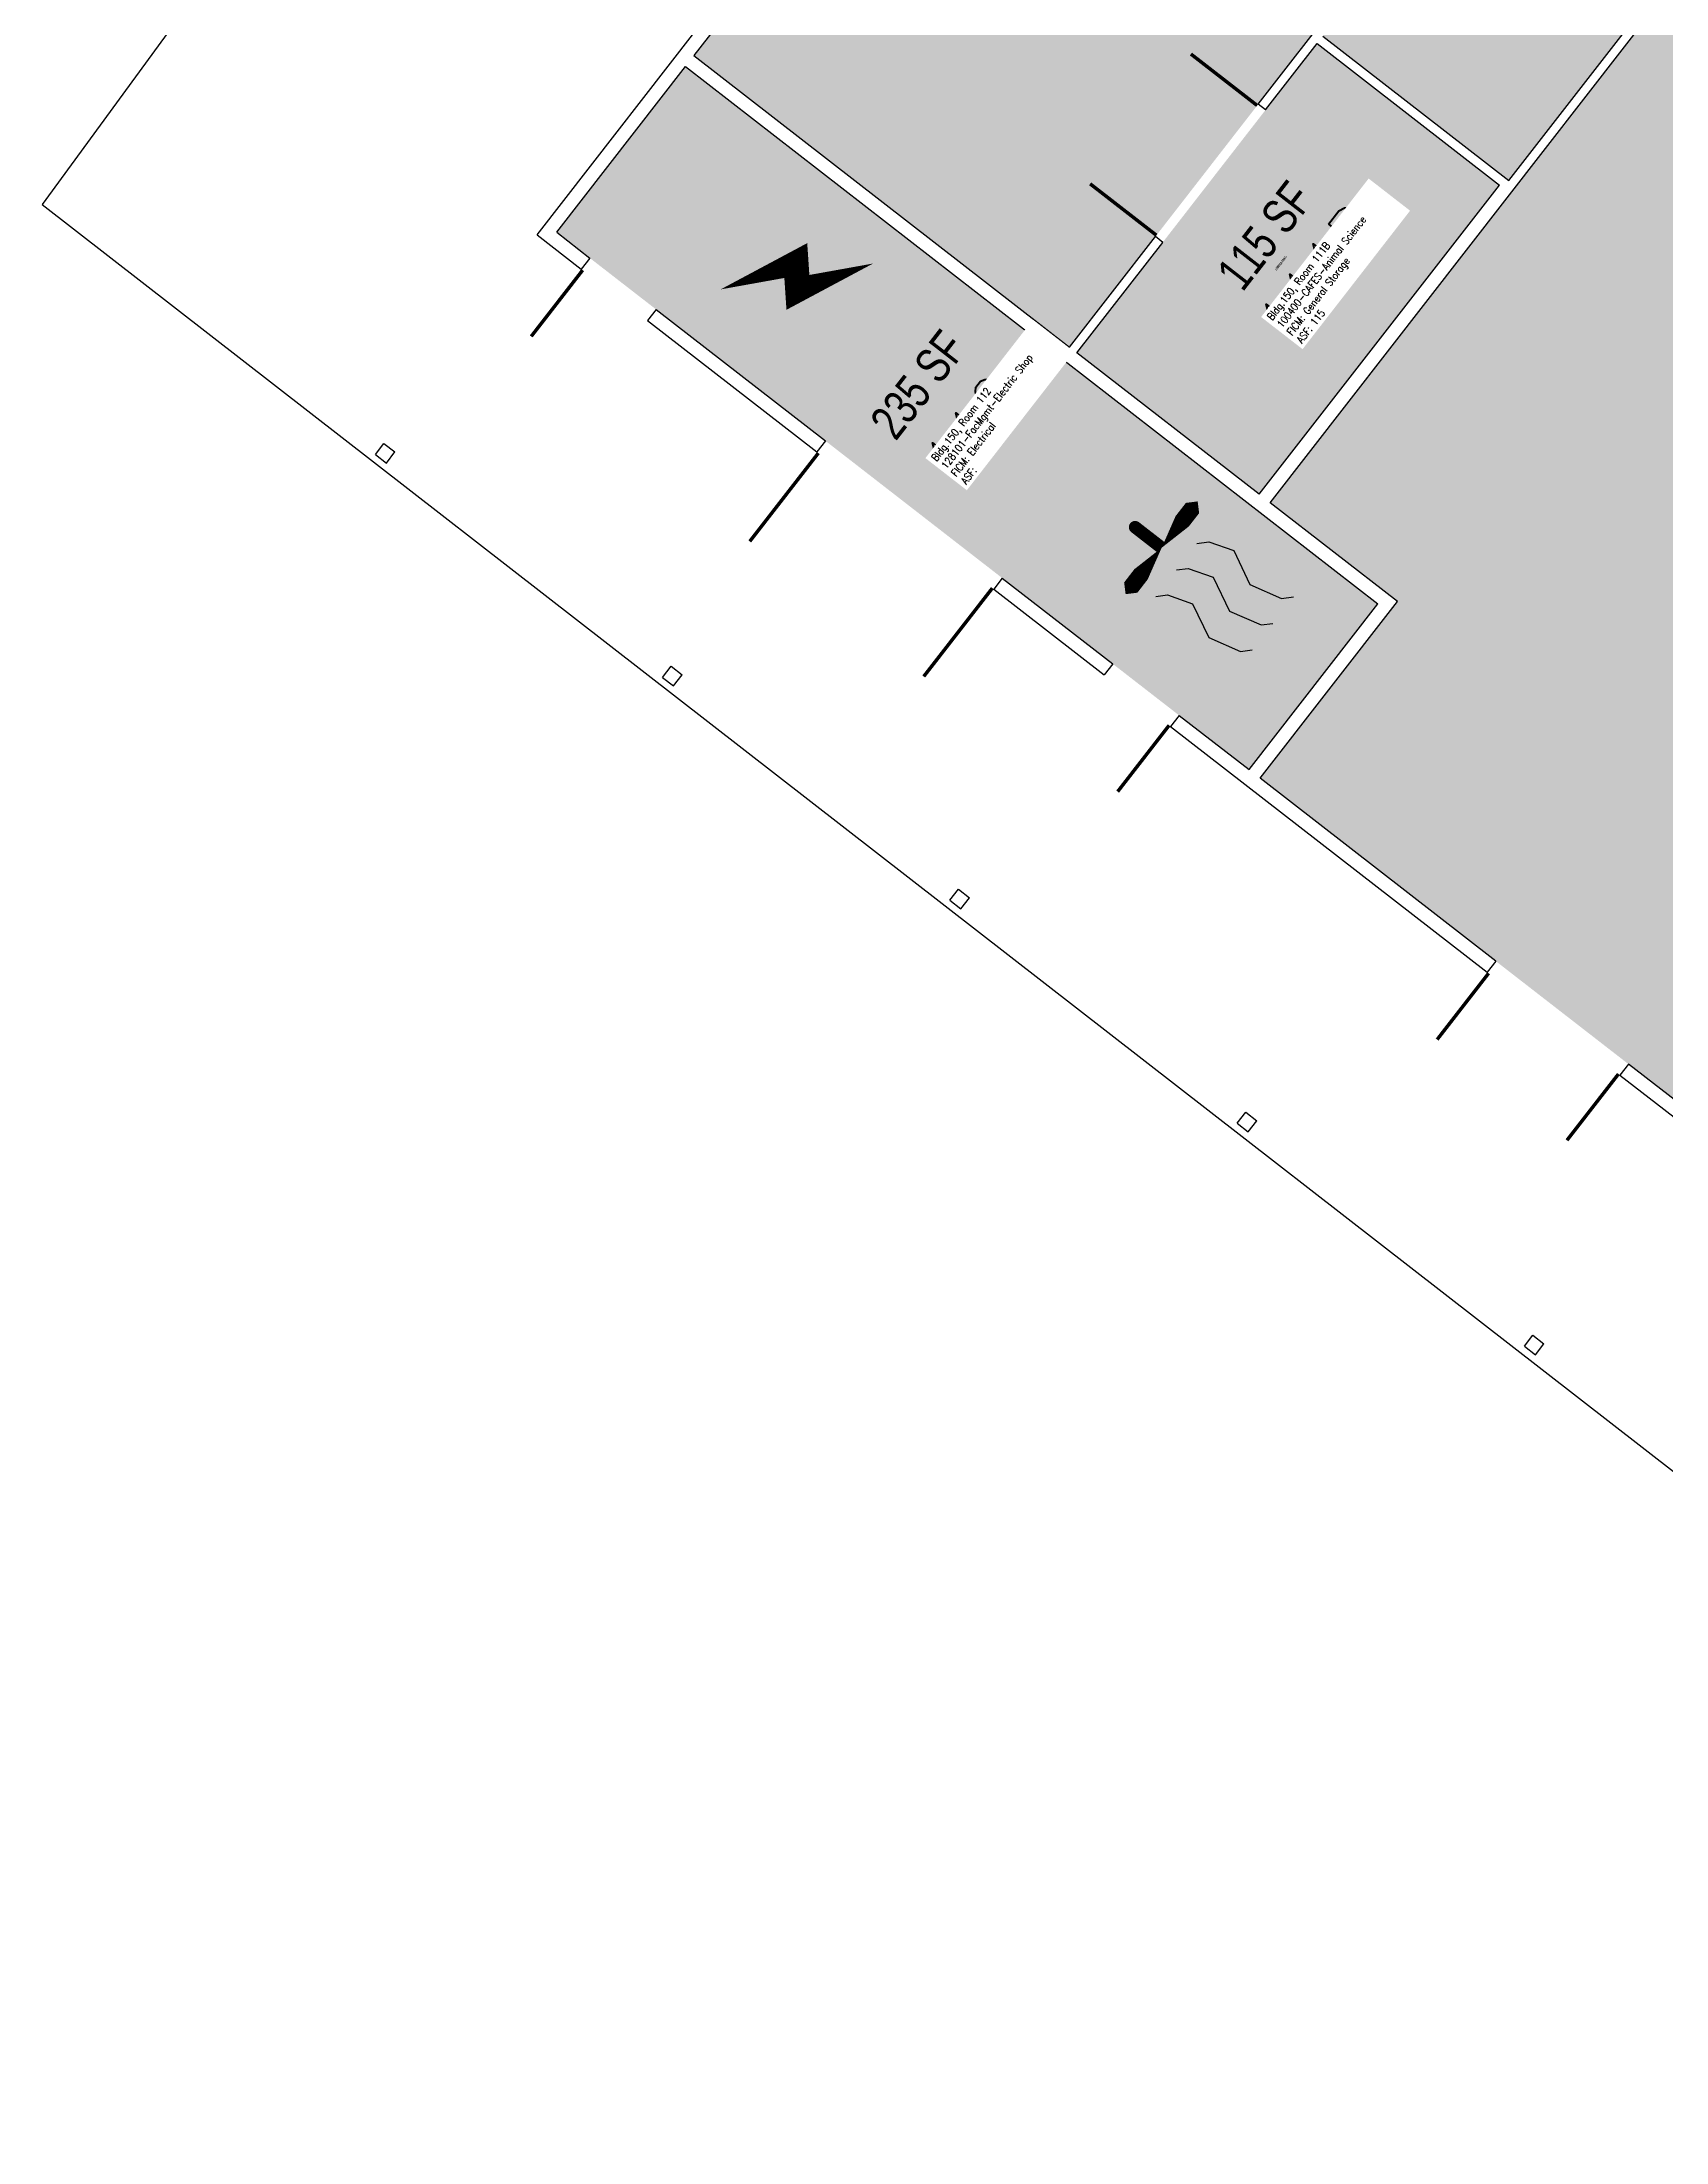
# Model space of a CAD drawing. Header units: inches. Extents: x 69146066 to 69148655, y 27723428 to 27725585.
# Drawn here: x 69146718 to 69147415, y 27723428 to 27724329 of the extents above; entities that cross this region are included whole.
import ezdxf
from ezdxf.enums import TextEntityAlignment as Align

# ---------------------------------------------------------------- set-up
doc = ezdxf.new("R2010")
doc.units = ezdxf.units.IN
doc.header["$LTSCALE"] = 100
doc.header["$MEASUREMENT"] = 0
doc.layers.get('0').update_dxf_attribs({"linetype": 'CONTINUOUS'})
for name, color, linetype in [('A-DOOR', 2, 'CONTINUOUS'), ('A-IDEN-ICON', 4, 'CONTINUOUS'), ('A-IDEN-RNUM', 7, 'CONTINUOUS'), ('A-IDEN-SNUM', 4, 'CONTINUOUS'), ('A-IDEN-VNUM', 4, 'CONTINUOUS'), ('A-SITE', 3, 'CONTINUOUS'), ('A-WALL', 5, 'CONTINUOUS'), ('AREA-TEXT', 3, 'CONTINUOUS'), ('Rooms-Category-Color', 7, 'CONTINUOUS'), ('Rooms-College-Color', 7, 'CONTINUOUS'), ('Rooms-Department-Color', 7, 'CONTINUOUS'), ('Rooms-Division-Color', 7, 'CONTINUOUS'), ('Rooms-Information', 7, 'CONTINUOUS')]:
    doc.layers.add(name, color=color, linetype=linetype)
doc.styles.add('AREA', font='arial.ttf', dxfattribs={"width": 0.75, "height": 12})
doc.styles.add('ROOMSNUMBER', font='txt', dxfattribs={"height": 1})
doc.styles.add('ROOMVNUMBER', font='simplex.shx', dxfattribs={"width": 0.85})

# ---------------------------------------------------------------- blocks, each defined once
blk = doc.blocks.new('CPELECT')
at = {"color": 0, "linetype": 'ByBlock'}
blk.add_lwpolyline([(0.0623, 0.0629, 0, 0.03, 0), (0.0105, -0.0168, 0.03, 0.03, 0), (-0.0105, 0.0068, 0.03, 0, 0), (-0.0623, -0.0729, 0.03, 0, 0)], format="xyseb", dxfattribs=at)
blk = doc.blocks.new('CPMECH')
at = {"color": 0, "linetype": 'ByBlock'}
for p, q in [((0.005, 0.025), (0.015, 0.035)), ((0.015, 0.035), (0.045, 0.045)), ((0.045, 0.045), (0.085, 0.025)), ((0.085, 0.025), (0.125, 0.035)), ((0.125, 0.035), (0.135, 0.045)), ((0.015, -0.005), (0.045, 0.005)), ((0.045, 0.005), (0.085, -0.015)), ((0.125, -0.005), (0.135, 0.005)), ((0.005, -0.015), (0.015, -0.005)), ((0.085, -0.015), (0.125, -0.005)), ((0.005, -0.055), (0.015, -0.045)), ((0.015, -0.045), (0.045, -0.035)), ((0.045, -0.035), (0.085, -0.055)), ((0.085, -0.055), (0.125, -0.045)), ((0.125, -0.045), (0.135, -0.035))]:
    blk.add_line(p, q, dxfattribs=at)
for points in [[(-0.025, -0.005, 0, 0.02, 0), (-0.025, 0.035, 0.02, 0.02, 0), (-0.025, 0.055, 0.02, 0, 0), (-0.025, 0.065, 0, 0, 0)], [(-0.025, -0.005, 0, 0.02, 0), (-0.025, -0.045, 0.02, 0.02, 0), (-0.025, -0.065, 0.02, 0, 0), (-0.025, -0.075, 0, 0, 0)]]:
    blk.add_lwpolyline(points, format="xyseb", dxfattribs=at)
at = {"color": 0, "linetype": 'ByBlock', "const_width": 0.015}
blk.add_lwpolyline([(-0.025, -0.005), (-0.065, -0.005)], dxfattribs=at)
at = {"color": 0, "linetype": 'ByBlock', "const_width": 0.0075}
blk.add_lwpolyline([(-0.0682, -0.0069, 1), (-0.0618, -0.0031, 1)], format="xyb", close=True, dxfattribs=at)

msp = doc.modelspace()

# ---------------------------------------------------------------- hatches: boundary and pattern name
at = {"layer": 'Rooms-Category-Color', "true_color": 0xe3f498}
for points in [[(69147374.13, 27724474.68), (69147377.5, 27724479.02), (69147214.78, 27724605.35), (69147187.8, 27724570.59), (69147143.65, 27724513.72), (69147133.84, 27724501.08), (69147135.42, 27724499.85), (69146998.05, 27724322.91), (69147159.19, 27724197.81), (69147195.99, 27724245.21), (69147240.14, 27724302.08), (69147352.05, 27724446.24)], [(69147377.29, 27724472.22), (69147355.21, 27724443.79), (69147267.83, 27724331.23), (69147347.61, 27724269.29), (69147460.44, 27724414.63), (69147455.7, 27724418.31), (69147427.27, 27724440.39), (69147380.66, 27724476.57)], [(69147342.03, 27723934.34), (69147398.91, 27723890.18), (69147568.74, 27723758.34), (69147845.92, 27724115.38), (69147463.6, 27724412.18), (69147245.29, 27724130.97), (69147299.8, 27724088.66), (69147240.93, 27724012.83)]]:
    msp.add_hatch(color=61, dxfattribs=at).paths.add_polyline_path(points)
at = {"layer": 'Rooms-Category-Color', "true_color": 0xe3c5e1}
msp.add_hatch(color=254, dxfattribs=at).paths.add_polyline_path([(69147199.15, 27724242.76), (69147243.3, 27724299.63), (69147265.37, 27724328.07), (69147343.58, 27724267.36), (69147240.55, 27724134.65), (69147162.35, 27724195.36)])
at = {"layer": 'Rooms-Category-Color', "true_color": 0xadadad}
msp.add_hatch(color=253, dxfattribs=at).paths.add_polyline_path([(69147054.51, 27724157.55), (69147130.34, 27724098.68), (69147177.73, 27724061.89), (69147206.17, 27724039.81), (69147236.19, 27724016.51), (69147291.38, 27724087.6), (69146994.37, 27724318.17), (69146939.18, 27724247.08), (69146953.4, 27724236.04), (69146981.84, 27724213.97)])
at = {"layer": 'Rooms-College-Color', "true_color": 0xe3c5e1}
for points in [[(69147374.13, 27724474.68), (69147377.5, 27724479.02), (69147214.78, 27724605.35), (69147187.8, 27724570.59), (69147143.65, 27724513.72), (69147133.84, 27724501.08), (69147135.42, 27724499.85), (69146998.05, 27724322.91), (69147159.19, 27724197.81), (69147195.99, 27724245.21), (69147240.14, 27724302.08), (69147352.05, 27724446.24)], [(69147377.29, 27724472.22), (69147355.21, 27724443.79), (69147267.83, 27724331.23), (69147347.61, 27724269.29), (69147460.44, 27724414.63), (69147455.7, 27724418.31), (69147427.27, 27724440.39), (69147380.66, 27724476.57)], [(69147342.03, 27723934.34), (69147398.91, 27723890.18), (69147568.74, 27723758.34), (69147845.92, 27724115.38), (69147463.6, 27724412.18), (69147245.29, 27724130.97), (69147299.8, 27724088.66), (69147240.93, 27724012.83)], [(69147199.15, 27724242.76), (69147243.3, 27724299.63), (69147265.37, 27724328.07), (69147343.58, 27724267.36), (69147240.55, 27724134.65), (69147162.35, 27724195.36)]]:
    msp.add_hatch(color=254, dxfattribs=at).paths.add_polyline_path(points)
at = {"layer": 'Rooms-College-Color', "true_color": 0xadadad}
msp.add_hatch(color=253, dxfattribs=at).paths.add_polyline_path([(69147054.51, 27724157.55), (69147130.34, 27724098.68), (69147177.73, 27724061.89), (69147206.17, 27724039.81), (69147236.19, 27724016.51), (69147291.38, 27724087.6), (69146994.37, 27724318.17), (69146939.18, 27724247.08), (69146953.4, 27724236.04), (69146981.84, 27724213.97)])
at = {"layer": 'Rooms-Department-Color', "true_color": 0xe3c5e1}
for points in [[(69147374.13, 27724474.68), (69147377.5, 27724479.02), (69147214.78, 27724605.35), (69147187.8, 27724570.59), (69147143.65, 27724513.72), (69147133.84, 27724501.08), (69147135.42, 27724499.85), (69146998.05, 27724322.91), (69147159.19, 27724197.81), (69147195.99, 27724245.21), (69147240.14, 27724302.08), (69147352.05, 27724446.24)], [(69147377.29, 27724472.22), (69147355.21, 27724443.79), (69147267.83, 27724331.23), (69147347.61, 27724269.29), (69147460.44, 27724414.63), (69147455.7, 27724418.31), (69147427.27, 27724440.39), (69147380.66, 27724476.57)], [(69147342.03, 27723934.34), (69147398.91, 27723890.18), (69147568.74, 27723758.34), (69147845.92, 27724115.38), (69147463.6, 27724412.18), (69147245.29, 27724130.97), (69147299.8, 27724088.66), (69147240.93, 27724012.83)], [(69147199.15, 27724242.76), (69147243.3, 27724299.63), (69147265.37, 27724328.07), (69147343.58, 27724267.36), (69147240.55, 27724134.65), (69147162.35, 27724195.36)]]:
    msp.add_hatch(color=254, dxfattribs=at).paths.add_polyline_path(points)
at = {"layer": 'Rooms-Department-Color', "true_color": 0xacacac}
msp.add_hatch(color=253, dxfattribs=at).paths.add_polyline_path([(69147054.51, 27724157.55), (69147130.34, 27724098.68), (69147177.73, 27724061.89), (69147206.17, 27724039.81), (69147236.19, 27724016.51), (69147291.38, 27724087.6), (69146994.37, 27724318.17), (69146939.18, 27724247.08), (69146953.4, 27724236.04), (69146981.84, 27724213.97)])
at = {"layer": 'Rooms-Division-Color', "true_color": 0xe3c5e1}
for points in [[(69147374.13, 27724474.68), (69147377.5, 27724479.02), (69147214.78, 27724605.35), (69147187.8, 27724570.59), (69147143.65, 27724513.72), (69147133.84, 27724501.08), (69147135.42, 27724499.85), (69146998.05, 27724322.91), (69147159.19, 27724197.81), (69147195.99, 27724245.21), (69147240.14, 27724302.08), (69147352.05, 27724446.24)], [(69147377.29, 27724472.22), (69147355.21, 27724443.79), (69147267.83, 27724331.23), (69147347.61, 27724269.29), (69147460.44, 27724414.63), (69147455.7, 27724418.31), (69147427.27, 27724440.39), (69147380.66, 27724476.57)], [(69147342.03, 27723934.34), (69147398.91, 27723890.18), (69147568.74, 27723758.34), (69147845.92, 27724115.38), (69147463.6, 27724412.18), (69147245.29, 27724130.97), (69147299.8, 27724088.66), (69147240.93, 27724012.83)], [(69147199.15, 27724242.76), (69147243.3, 27724299.63), (69147265.37, 27724328.07), (69147343.58, 27724267.36), (69147240.55, 27724134.65), (69147162.35, 27724195.36)]]:
    msp.add_hatch(color=254, dxfattribs=at).paths.add_polyline_path(points)
at = {"layer": 'Rooms-Division-Color', "true_color": 0xadadad}
msp.add_hatch(color=253, dxfattribs=at).paths.add_polyline_path([(69147054.51, 27724157.55), (69147130.34, 27724098.68), (69147177.73, 27724061.89), (69147206.17, 27724039.81), (69147236.19, 27724016.51), (69147291.38, 27724087.6), (69146994.37, 27724318.17), (69146939.18, 27724247.08), (69146953.4, 27724236.04), (69146981.84, 27724213.97)])

# ---------------------------------------------------------------- linework, layer by layer
at = {"layer": 'A-DOOR'}
for points in [[(69147239.68, 27724301.49, 1.5, 1.5, 0), (69147211.24, 27724323.57, 0, 0, 0), (69147211.7, 27724324.16, 0, 0, 0.414214), (69147218.06, 27724273.65, 0, 0, 0.414214)], [(69147196.45, 27724245.8, 1.5, 1.5, 0), (69147168.01, 27724267.88, 0, 0, 0), (69147167.55, 27724267.28, 0, 0, -0.414214), (69147218.06, 27724273.65, 0, 0, -0.414214)], [(69146950.31, 27724230.84, 1.5, 1.5, 0), (69146928.24, 27724202.41, 0, 0, 0), (69146927.64, 27724202.87, 0, 0, 0.414214), (69146978.16, 27724209.23, 0, 0, 0.414214)], [(69147051.42, 27724152.35, 1.5, 1.5, 0), (69147021.99, 27724114.44, 0, 0, 0), (69147021.39, 27724114.9, 0, 0, 0.414214), (69147088.74, 27724123.38, 0, 0, 0.414214)], [(69147126.07, 27724094.4, 1.5, 1.5, 0), (69147096.63, 27724056.49, 0, 0, 0), (69147097.22, 27724056.03, 0, 0, -0.414214), (69147088.74, 27724123.38, 0, 0, -0.414214)], [(69147201.9, 27724035.53, 1.5, 1.5, 0), (69147179.82, 27724007.09, 0, 0, 0), (69147180.41, 27724006.63, 0, 0, -0.414214), (69147174.05, 27724057.15, 0, 0, -0.414214)], [(69147338.95, 27723929.14, 1.5, 1.5, 0), (69147316.87, 27723900.7, 0, 0, 0), (69147316.28, 27723901.16, 0, 0, 0.414214), (69147366.79, 27723907.52, 0, 0, 0.414214)], [(69147394.64, 27723885.9, 1.5, 1.5, 0), (69147372.56, 27723857.47, 0, 0, 0), (69147373.15, 27723857.01, 0, 0, -0.414214), (69147366.79, 27723907.52, 0, 0, -0.414214)]]:
    msp.add_lwpolyline(points, format="xyseb", dxfattribs=at)
at = {"layer": 'A-SITE'}
for p, q in [((69146790.73, 27724357.91), (69146718.38, 27724259)), ((69146718.38, 27724259), (69147788.65, 27723427.64))]:
    msp.add_line(p, q, dxfattribs=at)
at = {"layer": 'A-WALL'}
for p, q in [((69147135.42, 27724499.85), (69146998.05, 27724322.91)), ((69146930.76, 27724246.02), (69147107.37, 27724473.51)), ((69147240.14, 27724302.08), (69147352.05, 27724446.24)), ((69147245.29, 27724130.97), (69147463.6, 27724412.18)), ((69147347.61, 27724269.29), (69147460.44, 27724414.63)), ((69147267.83, 27724331.23), (69147347.61, 27724269.29)), ((69146998.05, 27724322.91), (69147159.19, 27724197.81)), ((69147243.3, 27724299.63), (69147265.37, 27724328.07)), ((69147265.37, 27724328.07), (69147343.58, 27724267.36)), ((69146939.18, 27724247.08), (69146994.37, 27724318.17)), ((69146994.37, 27724318.17), (69147291.38, 27724087.6)), ((69147243.3, 27724299.63), (69147240.14, 27724302.08)), ((69147240.55, 27724134.65), (69147343.58, 27724267.36)), ((69146930.76, 27724246.02), (69146949.72, 27724231.3)), ((69146939.18, 27724247.08), (69146953.4, 27724236.04)), ((69147159.19, 27724197.81), (69147195.99, 27724245.21)), ((69147162.35, 27724195.36), (69147199.15, 27724242.76)), ((69147199.15, 27724242.76), (69147195.99, 27724245.21)), ((69146953.4, 27724236.04), (69146949.72, 27724231.3)), ((69146981.84, 27724213.97), (69146978.16, 27724209.23)), ((69146981.84, 27724213.97), (69147054.51, 27724157.55)), ((69146978.16, 27724209.23), (69147050.83, 27724152.81)), ((69147240.55, 27724134.65), (69147162.35, 27724195.36)), ((69146861.39, 27724151.76), (69146865.06, 27724156.5)), ((69146861.39, 27724151.76), (69146866.12, 27724148.08)), ((69146865.06, 27724156.5), (69146869.8, 27724152.82)), ((69146866.12, 27724148.08), (69146869.8, 27724152.82)), ((69147054.51, 27724157.55), (69147050.83, 27724152.81)), ((69147299.8, 27724088.66), (69147245.29, 27724130.97)), ((69147130.34, 27724098.68), (69147126.66, 27724093.94)), ((69147130.34, 27724098.68), (69147177.73, 27724061.89)), ((69147126.66, 27724093.94), (69147174.05, 27724057.15)), ((69147236.19, 27724016.51), (69147291.38, 27724087.6)), ((69147240.93, 27724012.83), (69147299.8, 27724088.66)), ((69146984.61, 27724056.1), (69146988.29, 27724060.84)), ((69146988.29, 27724060.84), (69146993.03, 27724057.16)), ((69147177.73, 27724061.89), (69147174.05, 27724057.15)), ((69146984.61, 27724056.1), (69146989.35, 27724052.42)), ((69146989.35, 27724052.42), (69146993.03, 27724057.16)), ((69147206.17, 27724039.81), (69147202.49, 27724035.07)), ((69147202.49, 27724035.07), (69147338.35, 27723929.6)), ((69147206.17, 27724039.81), (69147236.19, 27724016.51)), ((69147342.03, 27723934.34), (69147240.93, 27724012.83)), ((69147107.84, 27723960.44), (69147111.52, 27723965.18)), ((69147107.84, 27723960.44), (69147112.58, 27723956.76)), ((69147111.52, 27723965.18), (69147116.25, 27723961.5)), ((69147112.58, 27723956.76), (69147116.25, 27723961.5)), ((69147342.03, 27723934.34), (69147338.35, 27723929.6)), ((69147398.91, 27723890.18), (69147395.23, 27723885.44)), ((69147568.74, 27723758.34), (69147398.91, 27723890.18)), ((69147395.23, 27723885.44), (69147608.9, 27723719.57)), ((69147231.06, 27723864.77), (69147234.74, 27723869.51)), ((69147231.06, 27723864.77), (69147235.8, 27723861.09)), ((69147234.74, 27723869.51), (69147239.48, 27723865.83)), ((69147235.8, 27723861.09), (69147239.48, 27723865.83)), ((69147354.29, 27723769.11), (69147357.97, 27723773.85)), ((69147357.97, 27723773.85), (69147362.71, 27723770.17)), ((69147354.29, 27723769.11), (69147359.03, 27723765.43)), ((69147359.03, 27723765.43), (69147362.71, 27723770.17))]:
    msp.add_line(p, q, dxfattribs=at)

# ---------------------------------------------------------------- block references
at = {"layer": 'A-IDEN-ICON', "xscale": 359.9999999999999, "yscale": 359.9999999999999, "zscale": 359.9999999999999, "rotation": 322.1766742889534}
for name, p in [('CPELECT', (69147043.3, 27724229.55)), ('CPMECH', (69147206.9, 27724107.61))]:
    msp.add_blockref(name, p, dxfattribs=at)

# ---------------------------------------------------------------- texts
at = {"layer": 'A-IDEN-RNUM', "style": 'ROOMSNUMBER', "width": 0.85}
for s, p in [('0111-B0', (69147249.8, 27724233.81)), ('0112-00', (69147118.79, 27724162.08))]:
    msp.add_text(s, height=1, rotation=52.18, dxfattribs=at).set_placement(p, align=Align.MIDDLE)
at = {"layer": 'A-IDEN-SNUM', "style": 'ROOMSNUMBER', "width": 0.85}
for s, p in [('15000111B0', (69147249.8, 27724233.81)), ('1500011200', (69147118.79, 27724162.08))]:
    msp.add_text(s, height=1, rotation=52.18, dxfattribs=at).set_placement(p, align=Align.MIDDLE)
at = {"layer": 'A-IDEN-VNUM', "style": 'ROOMVNUMBER', "width": 0.85}
for s, p in [('111B', (69147267.28, 27724228.39)), ('112', (69147118.79, 27724162.08))]:
    msp.add_text(s, height=22.5, rotation=52.18, dxfattribs=at).set_placement(p, align=Align.MIDDLE)
at = {"layer": 'AREA-TEXT', "style": 'AREA', "width": 0.75}
for s, p in [('115 SF', (69147242.98, 27724245.71)), ('235 SF', (69147094.22, 27724181.76))]:
    msp.add_text(s, height=15, rotation=52.18, dxfattribs=at).set_placement(p, align=Align.MIDDLE_CENTER)

# ---------------------------------------------------------------- next in the draw order: texts
at = {"layer": 'Rooms-Information', "char_height": 3.2143, "width": 72, "attachment_point": 7, "rotation": 52.18, "style": 'ROOMVNUMBER', "bg_fill": 3, "box_fill_scale": 1.5, "bg_fill_color": 256, "bg_fill_true_color": 13158600, "bg_fill_transparency": 0}
for s, insert in [('Bldg.150, Room 111B^M^J100400-CAFES-Animal Science^M^JFICM: General Storage^M^JASF: 115', (69147258.85, 27724199.19)), ('Bldg.150, Room 112^M^J128101-FacMgmt-Electric Shop^M^JFICM: Electrical^M^JASF: ', (69147114.84, 27724138.64))]:
    msp.add_mtext(s, dxfattribs=dict(at, insert=insert))

doc.saveas('drawing.dxf')
